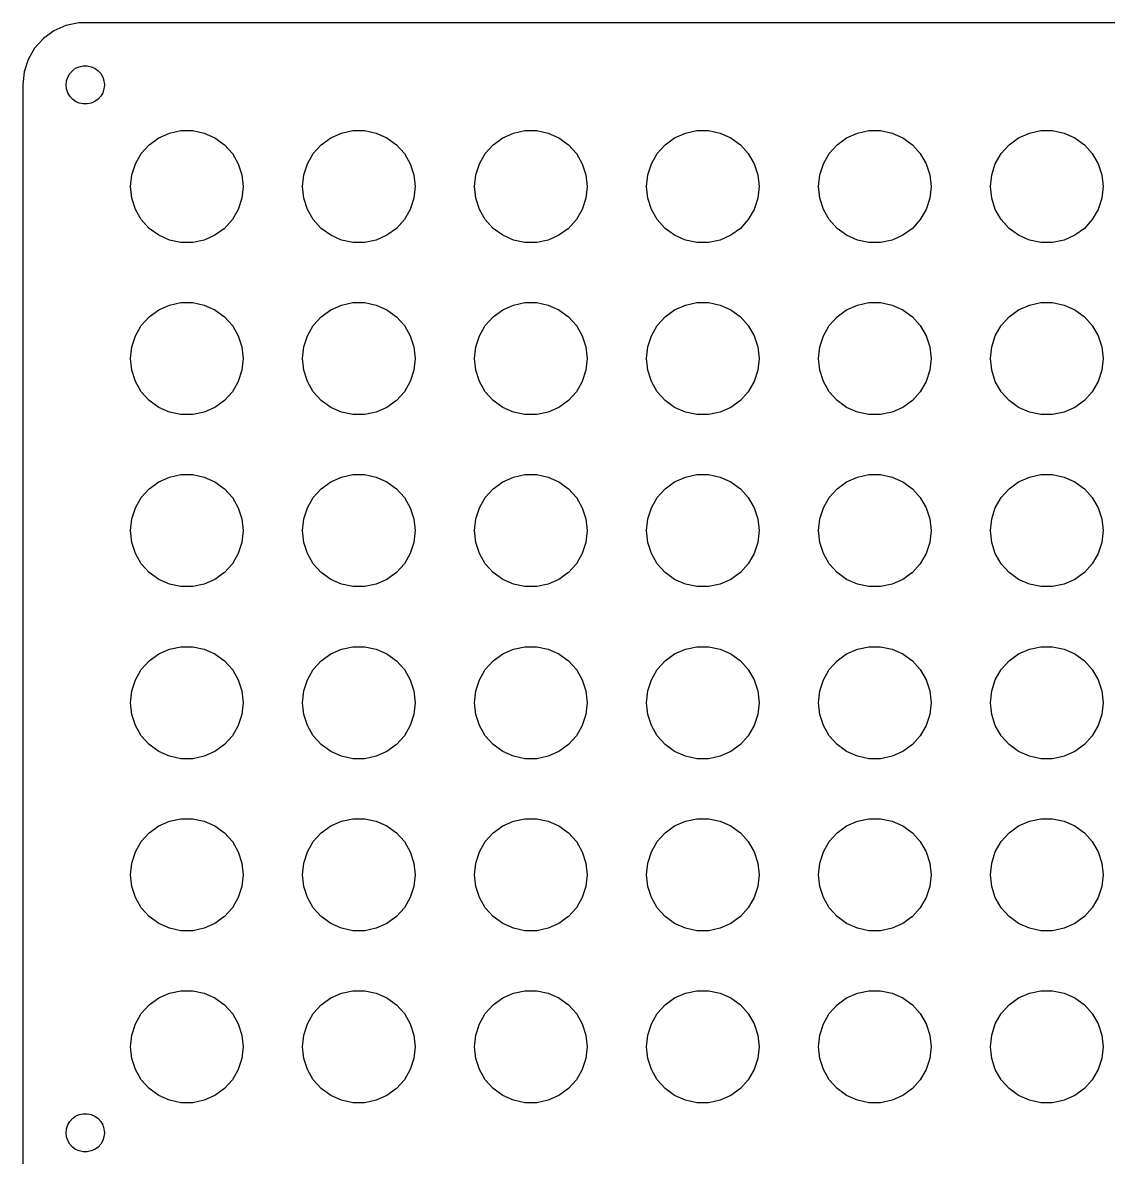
# Model space of a CAD drawing. Header units: metres. Extents: x -8 to 276, y -8 to 276.
# Drawn here: x -8 to 130.9, y 130.9 to 276 of the extents above; entities that cross this region are included whole.
import ezdxf

# ---------------------------------------------------------------- set-up
doc = ezdxf.new("R2010")
doc.units = ezdxf.units.M

msp = doc.modelspace()

# ---------------------------------------------------------------- linework, layer by layer
for p, q in [((-0.83623, 275.956), (-2.47212, 275.608)), ((268.836, 275.956), (-0.83623, 275.956)), ((-4, 274.928), (-5.35304, 273.945)), ((-2.47212, 275.608), (-4, 274.928)), ((-5.35304, 273.945), (-6.47212, 272.702)), ((-6.47212, 272.702), (-7.30835, 271.254)), ((-7.30835, 271.254), (-7.82518, 269.663)), ((-1.63936, 269.821), (-1.22499, 270.122)), ((-1.22499, 270.122), (-0.75708, 270.33)), ((-0.75708, 270.33), (-0.25609, 270.437)), ((-0.25609, 270.437), (0.25609, 270.437)), ((0.25609, 270.437), (0.75708, 270.33)), ((0.75708, 270.33), (1.22499, 270.122)), ((1.22499, 270.122), (1.63936, 269.821)), ((-7.82518, 269.663), (-8, 268)), ((-2.45, 268), (-2.39645, 268.509)), ((-2.39645, 268.509), (-2.23817, 268.996)), ((-2.23817, 268.996), (-1.98209, 269.44)), ((-1.98209, 269.44), (-1.63936, 269.821)), ((1.63936, 269.821), (1.98209, 269.44)), ((1.98209, 269.44), (2.23817, 268.996)), ((2.23817, 268.996), (2.39645, 268.509)), ((2.39645, 268.509), (2.45, 268)), ((-8, 268), (-8, 0)), ((-2.39645, 267.491), (-2.45, 268)), ((-2.23817, 267.003), (-2.39645, 267.491)), ((-1.98209, 266.56), (-2.23817, 267.003)), ((2.23817, 267.003), (1.98209, 266.56)), ((2.39645, 267.491), (2.23817, 267.003)), ((2.45, 268), (2.39645, 267.491)), ((-1.63936, 266.179), (-1.98209, 266.56)), ((-1.22499, 265.878), (-1.63936, 266.179)), ((-0.75708, 265.67), (-1.22499, 265.878)), ((-0.25609, 265.563), (-0.75708, 265.67)), ((0.25609, 265.563), (-0.25609, 265.563)), ((0.75708, 265.67), (0.25609, 265.563)), ((1.22499, 265.878), (0.75708, 265.67)), ((1.63936, 266.179), (1.22499, 265.878)), ((1.98209, 266.56), (1.63936, 266.179)), ((8.18225, 260.351), (9.39999, 261.235)), ((9.39999, 261.235), (10.7751, 261.848)), ((10.7751, 261.848), (12.2474, 262.161)), ((12.2474, 262.161), (13.7526, 262.161)), ((13.7526, 262.161), (15.2249, 261.848)), ((15.2249, 261.848), (16.6, 261.235)), ((16.6, 261.235), (17.8177, 260.351)), ((30.1823, 260.351), (31.4, 261.235)), ((31.4, 261.235), (32.7751, 261.848)), ((32.7751, 261.848), (34.2474, 262.161)), ((34.2474, 262.161), (35.7526, 262.161)), ((35.7526, 262.161), (37.2249, 261.848)), ((37.2249, 261.848), (38.6, 261.235)), ((38.6, 261.235), (39.8177, 260.351)), ((52.1823, 260.351), (53.4, 261.235)), ((53.4, 261.235), (54.7751, 261.848)), ((54.7751, 261.848), (56.2474, 262.161)), ((56.2474, 262.161), (57.7526, 262.161)), ((57.7526, 262.161), (59.2249, 261.848)), ((59.2249, 261.848), (60.6, 261.235)), ((60.6, 261.235), (61.8177, 260.351)), ((74.1823, 260.351), (75.4, 261.235)), ((75.4, 261.235), (76.7751, 261.848)), ((76.7751, 261.848), (78.2474, 262.161)), ((78.2474, 262.161), (79.7526, 262.161)), ((79.7526, 262.161), (81.2249, 261.848)), ((81.2249, 261.848), (82.6, 261.235)), ((82.6, 261.235), (83.8177, 260.351)), ((96.1823, 260.351), (97.4, 261.235)), ((97.4, 261.235), (98.7751, 261.848)), ((98.7751, 261.848), (100.247, 262.161)), ((100.247, 262.161), (101.753, 262.161)), ((101.753, 262.161), (103.225, 261.848)), ((103.225, 261.848), (104.6, 261.235)), ((104.6, 261.235), (105.818, 260.351)), ((118.182, 260.351), (119.4, 261.235)), ((119.4, 261.235), (120.775, 261.848)), ((120.775, 261.848), (122.247, 262.161)), ((122.247, 262.161), (123.753, 262.161)), ((123.753, 262.161), (125.225, 261.848)), ((125.225, 261.848), (126.6, 261.235)), ((126.6, 261.235), (127.818, 260.351)), ((7.17506, 259.232), (8.18225, 260.351)), ((17.8177, 260.351), (18.8249, 259.232)), ((29.1751, 259.232), (30.1823, 260.351)), ((39.8177, 260.351), (40.8249, 259.232)), ((51.1751, 259.232), (52.1823, 260.351)), ((61.8177, 260.351), (62.8249, 259.232)), ((73.1751, 259.232), (74.1823, 260.351)), ((83.8177, 260.351), (84.8249, 259.232)), ((95.1751, 259.232), (96.1823, 260.351)), ((105.818, 260.351), (106.825, 259.232)), ((117.175, 259.232), (118.182, 260.351)), ((127.818, 260.351), (128.825, 259.232)), ((6.42247, 257.928), (7.17506, 259.232)), ((18.8249, 259.232), (19.5775, 257.928)), ((28.4225, 257.928), (29.1751, 259.232)), ((40.8249, 259.232), (41.5775, 257.928)), ((50.4225, 257.928), (51.1751, 259.232)), ((62.8249, 259.232), (63.5775, 257.928)), ((72.4225, 257.928), (73.1751, 259.232)), ((84.8249, 259.232), (85.5775, 257.928)), ((94.4225, 257.928), (95.1751, 259.232)), ((106.825, 259.232), (107.578, 257.928)), ((116.422, 257.928), (117.175, 259.232)), ((128.825, 259.232), (129.578, 257.928)), ((5.95734, 256.497), (6.42247, 257.928)), ((19.5775, 257.928), (20.0426, 256.497)), ((27.9573, 256.497), (28.4225, 257.928)), ((41.5775, 257.928), (42.0426, 256.497)), ((49.9573, 256.497), (50.4225, 257.928)), ((63.5775, 257.928), (64.0426, 256.497)), ((71.9573, 256.497), (72.4225, 257.928)), ((85.5775, 257.928), (86.0426, 256.497)), ((93.9573, 256.497), (94.4225, 257.928)), ((107.578, 257.928), (108.043, 256.497)), ((115.957, 256.497), (116.422, 257.928)), ((129.578, 257.928), (130.043, 256.497)), ((5.79999, 255), (5.95734, 256.497)), ((20.0426, 256.497), (20.2, 255)), ((27.8, 255), (27.9573, 256.497)), ((42.0426, 256.497), (42.2, 255)), ((49.8, 255), (49.9573, 256.497)), ((64.0426, 256.497), (64.2, 255)), ((71.8, 255), (71.9573, 256.497)), ((86.0426, 256.497), (86.2, 255)), ((93.8, 255), (93.9573, 256.497)), ((108.043, 256.497), (108.2, 255)), ((115.8, 255), (115.957, 256.497)), ((130.043, 256.497), (130.2, 255)), ((5.95734, 253.503), (5.79999, 255)), ((20.2, 255), (20.0426, 253.503)), ((27.9573, 253.503), (27.8, 255)), ((42.2, 255), (42.0426, 253.503)), ((49.9573, 253.503), (49.8, 255)), ((64.2, 255), (64.0426, 253.503)), ((71.9573, 253.503), (71.8, 255)), ((86.2, 255), (86.0426, 253.503)), ((93.9573, 253.503), (93.8, 255)), ((108.2, 255), (108.043, 253.503)), ((115.957, 253.503), (115.8, 255)), ((130.2, 255), (130.043, 253.503)), ((6.42247, 252.071), (5.95734, 253.503)), ((20.0426, 253.503), (19.5775, 252.071)), ((28.4225, 252.071), (27.9573, 253.503)), ((42.0426, 253.503), (41.5775, 252.071)), ((50.4225, 252.071), (49.9573, 253.503)), ((64.0426, 253.503), (63.5775, 252.071)), ((72.4225, 252.071), (71.9573, 253.503)), ((86.0426, 253.503), (85.5775, 252.071)), ((94.4225, 252.071), (93.9573, 253.503)), ((108.043, 253.503), (107.578, 252.071)), ((116.422, 252.071), (115.957, 253.503)), ((130.043, 253.503), (129.578, 252.071)), ((7.17506, 250.768), (6.42247, 252.071)), ((19.5775, 252.071), (18.8249, 250.768)), ((29.1751, 250.768), (28.4225, 252.071)), ((41.5775, 252.071), (40.8249, 250.768)), ((51.1751, 250.768), (50.4225, 252.071)), ((63.5775, 252.071), (62.8249, 250.768)), ((73.1751, 250.768), (72.4225, 252.071)), ((85.5775, 252.071), (84.8249, 250.768)), ((95.1751, 250.768), (94.4225, 252.071)), ((107.578, 252.071), (106.825, 250.768)), ((117.175, 250.768), (116.422, 252.071)), ((129.578, 252.071), (128.825, 250.768)), ((8.18225, 249.649), (7.17506, 250.768)), ((9.39999, 248.765), (8.18225, 249.649)), ((17.8177, 249.649), (16.6, 248.765)), ((18.8249, 250.768), (17.8177, 249.649)), ((30.1823, 249.649), (29.1751, 250.768)), ((31.4, 248.765), (30.1823, 249.649)), ((39.8177, 249.649), (38.6, 248.765)), ((40.8249, 250.768), (39.8177, 249.649)), ((52.1823, 249.649), (51.1751, 250.768)), ((53.4, 248.765), (52.1823, 249.649)), ((61.8177, 249.649), (60.6, 248.765)), ((62.8249, 250.768), (61.8177, 249.649)), ((74.1823, 249.649), (73.1751, 250.768)), ((75.4, 248.765), (74.1823, 249.649)), ((83.8177, 249.649), (82.6, 248.765)), ((84.8249, 250.768), (83.8177, 249.649)), ((96.1823, 249.649), (95.1751, 250.768)), ((97.4, 248.765), (96.1823, 249.649)), ((105.818, 249.649), (104.6, 248.765)), ((106.825, 250.768), (105.818, 249.649)), ((118.182, 249.649), (117.175, 250.768)), ((119.4, 248.765), (118.182, 249.649)), ((127.818, 249.649), (126.6, 248.765)), ((128.825, 250.768), (127.818, 249.649)), ((10.7751, 248.152), (9.39999, 248.765)), ((12.2474, 247.839), (10.7751, 248.152)), ((15.2249, 248.152), (13.7526, 247.839)), ((16.6, 248.765), (15.2249, 248.152)), ((32.7751, 248.152), (31.4, 248.765)), ((34.2474, 247.839), (32.7751, 248.152)), ((37.2249, 248.152), (35.7526, 247.839)), ((38.6, 248.765), (37.2249, 248.152)), ((54.7751, 248.152), (53.4, 248.765)), ((56.2474, 247.839), (54.7751, 248.152)), ((59.2249, 248.152), (57.7526, 247.839)), ((60.6, 248.765), (59.2249, 248.152)), ((76.7751, 248.152), (75.4, 248.765)), ((78.2474, 247.839), (76.7751, 248.152)), ((81.2249, 248.152), (79.7526, 247.839)), ((82.6, 248.765), (81.2249, 248.152)), ((98.7751, 248.152), (97.4, 248.765)), ((100.247, 247.839), (98.7751, 248.152)), ((103.225, 248.152), (101.753, 247.839)), ((104.6, 248.765), (103.225, 248.152)), ((120.775, 248.152), (119.4, 248.765)), ((122.247, 247.839), (120.775, 248.152)), ((125.225, 248.152), (123.753, 247.839)), ((126.6, 248.765), (125.225, 248.152)), ((13.7526, 247.839), (12.2474, 247.839)), ((35.7526, 247.839), (34.2474, 247.839)), ((57.7526, 247.839), (56.2474, 247.839)), ((79.7526, 247.839), (78.2474, 247.839)), ((101.753, 247.839), (100.247, 247.839)), ((123.753, 247.839), (122.247, 247.839)), ((9.39999, 239.235), (10.7751, 239.848)), ((10.7751, 239.848), (12.2474, 240.161)), ((12.2474, 240.161), (13.7526, 240.161)), ((13.7526, 240.161), (15.2249, 239.848)), ((15.2249, 239.848), (16.6, 239.235)), ((31.4, 239.235), (32.7751, 239.848)), ((32.7751, 239.848), (34.2474, 240.161)), ((34.2474, 240.161), (35.7526, 240.161)), ((35.7526, 240.161), (37.2249, 239.848)), ((37.2249, 239.848), (38.6, 239.235)), ((53.4, 239.235), (54.7751, 239.848)), ((54.7751, 239.848), (56.2474, 240.161)), ((56.2474, 240.161), (57.7526, 240.161)), ((57.7526, 240.161), (59.2249, 239.848)), ((59.2249, 239.848), (60.6, 239.235)), ((75.4, 239.235), (76.7751, 239.848)), ((76.7751, 239.848), (78.2474, 240.161)), ((78.2474, 240.161), (79.7526, 240.161)), ((79.7526, 240.161), (81.2249, 239.848)), ((81.2249, 239.848), (82.6, 239.235)), ((97.4, 239.235), (98.7751, 239.848)), ((98.7751, 239.848), (100.247, 240.161)), ((100.247, 240.161), (101.753, 240.161)), ((101.753, 240.161), (103.225, 239.848)), ((103.225, 239.848), (104.6, 239.235)), ((119.4, 239.235), (120.775, 239.848)), ((120.775, 239.848), (122.247, 240.161)), ((122.247, 240.161), (123.753, 240.161)), ((123.753, 240.161), (125.225, 239.848)), ((125.225, 239.848), (126.6, 239.235)), ((7.17506, 237.232), (8.18225, 238.351)), ((8.18225, 238.351), (9.39999, 239.235)), ((16.6, 239.235), (17.8177, 238.351)), ((17.8177, 238.351), (18.8249, 237.232)), ((29.1751, 237.232), (30.1823, 238.351)), ((30.1823, 238.351), (31.4, 239.235)), ((38.6, 239.235), (39.8177, 238.351)), ((39.8177, 238.351), (40.8249, 237.232)), ((51.1751, 237.232), (52.1823, 238.351)), ((52.1823, 238.351), (53.4, 239.235)), ((60.6, 239.235), (61.8177, 238.351)), ((61.8177, 238.351), (62.8249, 237.232)), ((73.1751, 237.232), (74.1823, 238.351)), ((74.1823, 238.351), (75.4, 239.235)), ((82.6, 239.235), (83.8177, 238.351)), ((83.8177, 238.351), (84.8249, 237.232)), ((95.1751, 237.232), (96.1823, 238.351)), ((96.1823, 238.351), (97.4, 239.235)), ((104.6, 239.235), (105.818, 238.351)), ((105.818, 238.351), (106.825, 237.232)), ((117.175, 237.232), (118.182, 238.351)), ((118.182, 238.351), (119.4, 239.235)), ((126.6, 239.235), (127.818, 238.351)), ((127.818, 238.351), (128.825, 237.232)), ((6.42247, 235.928), (7.17506, 237.232)), ((18.8249, 237.232), (19.5775, 235.928)), ((28.4225, 235.928), (29.1751, 237.232)), ((40.8249, 237.232), (41.5775, 235.928)), ((50.4225, 235.928), (51.1751, 237.232)), ((62.8249, 237.232), (63.5775, 235.928)), ((72.4225, 235.928), (73.1751, 237.232)), ((84.8249, 237.232), (85.5775, 235.928)), ((94.4225, 235.928), (95.1751, 237.232)), ((106.825, 237.232), (107.578, 235.928)), ((116.422, 235.928), (117.175, 237.232)), ((128.825, 237.232), (129.578, 235.928)), ((5.95734, 234.497), (6.42247, 235.928)), ((19.5775, 235.928), (20.0426, 234.497)), ((27.9573, 234.497), (28.4225, 235.928)), ((41.5775, 235.928), (42.0426, 234.497)), ((49.9573, 234.497), (50.4225, 235.928)), ((63.5775, 235.928), (64.0426, 234.497)), ((71.9573, 234.497), (72.4225, 235.928)), ((85.5775, 235.928), (86.0426, 234.497)), ((93.9573, 234.497), (94.4225, 235.928)), ((107.578, 235.928), (108.043, 234.497)), ((115.957, 234.497), (116.422, 235.928)), ((129.578, 235.928), (130.043, 234.497)), ((5.79999, 233), (5.95734, 234.497)), ((20.0426, 234.497), (20.2, 233)), ((27.8, 233), (27.9573, 234.497)), ((42.0426, 234.497), (42.2, 233)), ((49.8, 233), (49.9573, 234.497)), ((64.0426, 234.497), (64.2, 233)), ((71.8, 233), (71.9573, 234.497)), ((86.0426, 234.497), (86.2, 233)), ((93.8, 233), (93.9573, 234.497)), ((108.043, 234.497), (108.2, 233)), ((115.8, 233), (115.957, 234.497)), ((130.043, 234.497), (130.2, 233)), ((5.95734, 231.503), (5.79999, 233)), ((20.2, 233), (20.0426, 231.503)), ((27.9573, 231.503), (27.8, 233)), ((42.2, 233), (42.0426, 231.503)), ((49.9573, 231.503), (49.8, 233)), ((64.2, 233), (64.0426, 231.503)), ((71.9573, 231.503), (71.8, 233)), ((86.2, 233), (86.0426, 231.503)), ((93.9573, 231.503), (93.8, 233)), ((108.2, 233), (108.043, 231.503)), ((115.957, 231.503), (115.8, 233)), ((130.2, 233), (130.043, 231.503)), ((6.42247, 230.071), (5.95734, 231.503)), ((20.0426, 231.503), (19.5775, 230.071)), ((28.4225, 230.071), (27.9573, 231.503)), ((42.0426, 231.503), (41.5775, 230.071)), ((50.4225, 230.071), (49.9573, 231.503)), ((64.0426, 231.503), (63.5775, 230.071)), ((72.4225, 230.071), (71.9573, 231.503)), ((86.0426, 231.503), (85.5775, 230.071)), ((94.4225, 230.071), (93.9573, 231.503)), ((108.043, 231.503), (107.578, 230.071)), ((116.422, 230.071), (115.957, 231.503)), ((130.043, 231.503), (129.578, 230.071)), ((7.17506, 228.768), (6.42247, 230.071)), ((19.5775, 230.071), (18.8249, 228.768)), ((29.1751, 228.768), (28.4225, 230.071)), ((41.5775, 230.071), (40.8249, 228.768)), ((51.1751, 228.768), (50.4225, 230.071)), ((63.5775, 230.071), (62.8249, 228.768)), ((73.1751, 228.768), (72.4225, 230.071)), ((85.5775, 230.071), (84.8249, 228.768)), ((95.1751, 228.768), (94.4225, 230.071)), ((107.578, 230.071), (106.825, 228.768)), ((117.175, 228.768), (116.422, 230.071)), ((129.578, 230.071), (128.825, 228.768)), ((8.18225, 227.649), (7.17506, 228.768)), ((18.8249, 228.768), (17.8177, 227.649)), ((30.1823, 227.649), (29.1751, 228.768)), ((40.8249, 228.768), (39.8177, 227.649)), ((52.1823, 227.649), (51.1751, 228.768)), ((62.8249, 228.768), (61.8177, 227.649)), ((74.1823, 227.649), (73.1751, 228.768)), ((84.8249, 228.768), (83.8177, 227.649)), ((96.1823, 227.649), (95.1751, 228.768)), ((106.825, 228.768), (105.818, 227.649)), ((118.182, 227.649), (117.175, 228.768)), ((128.825, 228.768), (127.818, 227.649)), ((9.39999, 226.765), (8.18225, 227.649)), ((10.7751, 226.152), (9.39999, 226.765)), ((16.6, 226.765), (15.2249, 226.152)), ((17.8177, 227.649), (16.6, 226.765)), ((31.4, 226.765), (30.1823, 227.649)), ((32.7751, 226.152), (31.4, 226.765)), ((38.6, 226.765), (37.2249, 226.152)), ((39.8177, 227.649), (38.6, 226.765)), ((53.4, 226.765), (52.1823, 227.649)), ((54.7751, 226.152), (53.4, 226.765)), ((60.6, 226.765), (59.2249, 226.152)), ((61.8177, 227.649), (60.6, 226.765)), ((75.4, 226.765), (74.1823, 227.649)), ((76.7751, 226.152), (75.4, 226.765)), ((82.6, 226.765), (81.2249, 226.152)), ((83.8177, 227.649), (82.6, 226.765)), ((97.4, 226.765), (96.1823, 227.649)), ((98.7751, 226.152), (97.4, 226.765)), ((104.6, 226.765), (103.225, 226.152)), ((105.818, 227.649), (104.6, 226.765)), ((119.4, 226.765), (118.182, 227.649)), ((120.775, 226.152), (119.4, 226.765)), ((126.6, 226.765), (125.225, 226.152)), ((127.818, 227.649), (126.6, 226.765)), ((12.2474, 225.839), (10.7751, 226.152)), ((13.7526, 225.839), (12.2474, 225.839)), ((15.2249, 226.152), (13.7526, 225.839)), ((34.2474, 225.839), (32.7751, 226.152)), ((35.7526, 225.839), (34.2474, 225.839)), ((37.2249, 226.152), (35.7526, 225.839)), ((56.2474, 225.839), (54.7751, 226.152)), ((57.7526, 225.839), (56.2474, 225.839)), ((59.2249, 226.152), (57.7526, 225.839)), ((78.2474, 225.839), (76.7751, 226.152)), ((79.7526, 225.839), (78.2474, 225.839)), ((81.2249, 226.152), (79.7526, 225.839)), ((100.247, 225.839), (98.7751, 226.152)), ((101.753, 225.839), (100.247, 225.839)), ((103.225, 226.152), (101.753, 225.839)), ((122.247, 225.839), (120.775, 226.152)), ((123.753, 225.839), (122.247, 225.839)), ((125.225, 226.152), (123.753, 225.839)), ((9.39999, 217.235), (10.7751, 217.848)), ((10.7751, 217.848), (12.2474, 218.161)), ((12.2474, 218.161), (13.7526, 218.161)), ((13.7526, 218.161), (15.2249, 217.848)), ((15.2249, 217.848), (16.6, 217.235)), ((31.4, 217.235), (32.7751, 217.848)), ((32.7751, 217.848), (34.2474, 218.161)), ((34.2474, 218.161), (35.7526, 218.161)), ((35.7526, 218.161), (37.2249, 217.848)), ((37.2249, 217.848), (38.6, 217.235)), ((53.4, 217.235), (54.7751, 217.848)), ((54.7751, 217.848), (56.2474, 218.161)), ((56.2474, 218.161), (57.7526, 218.161)), ((57.7526, 218.161), (59.2249, 217.848)), ((59.2249, 217.848), (60.6, 217.235)), ((75.4, 217.235), (76.7751, 217.848)), ((76.7751, 217.848), (78.2474, 218.161)), ((78.2474, 218.161), (79.7526, 218.161)), ((79.7526, 218.161), (81.2249, 217.848)), ((81.2249, 217.848), (82.6, 217.235)), ((97.4, 217.235), (98.7751, 217.848)), ((98.7751, 217.848), (100.247, 218.161)), ((100.247, 218.161), (101.753, 218.161)), ((101.753, 218.161), (103.225, 217.848)), ((103.225, 217.848), (104.6, 217.235)), ((119.4, 217.235), (120.775, 217.848)), ((120.775, 217.848), (122.247, 218.161)), ((122.247, 218.161), (123.753, 218.161)), ((123.753, 218.161), (125.225, 217.848)), ((125.225, 217.848), (126.6, 217.235)), ((7.17506, 215.232), (8.18225, 216.351)), ((8.18225, 216.351), (9.39999, 217.235)), ((16.6, 217.235), (17.8177, 216.351)), ((17.8177, 216.351), (18.8249, 215.232)), ((29.1751, 215.232), (30.1823, 216.351)), ((30.1823, 216.351), (31.4, 217.235)), ((38.6, 217.235), (39.8177, 216.351)), ((39.8177, 216.351), (40.8249, 215.232)), ((51.1751, 215.232), (52.1823, 216.351)), ((52.1823, 216.351), (53.4, 217.235)), ((60.6, 217.235), (61.8177, 216.351)), ((61.8177, 216.351), (62.8249, 215.232)), ((73.1751, 215.232), (74.1823, 216.351)), ((74.1823, 216.351), (75.4, 217.235)), ((82.6, 217.235), (83.8177, 216.351)), ((83.8177, 216.351), (84.8249, 215.232)), ((95.1751, 215.232), (96.1823, 216.351)), ((96.1823, 216.351), (97.4, 217.235)), ((104.6, 217.235), (105.818, 216.351)), ((105.818, 216.351), (106.825, 215.232)), ((117.175, 215.232), (118.182, 216.351)), ((118.182, 216.351), (119.4, 217.235)), ((126.6, 217.235), (127.818, 216.351)), ((127.818, 216.351), (128.825, 215.232)), ((6.42247, 213.928), (7.17506, 215.232)), ((18.8249, 215.232), (19.5775, 213.928)), ((28.4225, 213.928), (29.1751, 215.232)), ((40.8249, 215.232), (41.5775, 213.928)), ((50.4225, 213.928), (51.1751, 215.232)), ((62.8249, 215.232), (63.5775, 213.928)), ((72.4225, 213.928), (73.1751, 215.232)), ((84.8249, 215.232), (85.5775, 213.928)), ((94.4225, 213.928), (95.1751, 215.232)), ((106.825, 215.232), (107.578, 213.928)), ((116.422, 213.928), (117.175, 215.232)), ((128.825, 215.232), (129.578, 213.928)), ((5.95734, 212.497), (6.42247, 213.928)), ((19.5775, 213.928), (20.0426, 212.497)), ((27.9573, 212.497), (28.4225, 213.928)), ((41.5775, 213.928), (42.0426, 212.497)), ((49.9573, 212.497), (50.4225, 213.928)), ((63.5775, 213.928), (64.0426, 212.497)), ((71.9573, 212.497), (72.4225, 213.928)), ((85.5775, 213.928), (86.0426, 212.497)), ((93.9573, 212.497), (94.4225, 213.928)), ((107.578, 213.928), (108.043, 212.497)), ((115.957, 212.497), (116.422, 213.928)), ((129.578, 213.928), (130.043, 212.497)), ((5.79999, 211), (5.95734, 212.497)), ((20.0426, 212.497), (20.2, 211)), ((27.8, 211), (27.9573, 212.497)), ((42.0426, 212.497), (42.2, 211)), ((49.8, 211), (49.9573, 212.497)), ((64.0426, 212.497), (64.2, 211)), ((71.8, 211), (71.9573, 212.497)), ((86.0426, 212.497), (86.2, 211)), ((93.8, 211), (93.9573, 212.497)), ((108.043, 212.497), (108.2, 211)), ((115.8, 211), (115.957, 212.497)), ((130.043, 212.497), (130.2, 211)), ((5.95734, 209.503), (5.79999, 211)), ((20.2, 211), (20.0426, 209.503)), ((27.9573, 209.503), (27.8, 211)), ((42.2, 211), (42.0426, 209.503)), ((49.9573, 209.503), (49.8, 211)), ((64.2, 211), (64.0426, 209.503)), ((71.9573, 209.503), (71.8, 211)), ((86.2, 211), (86.0426, 209.503)), ((93.9573, 209.503), (93.8, 211)), ((108.2, 211), (108.043, 209.503)), ((115.957, 209.503), (115.8, 211)), ((130.2, 211), (130.043, 209.503)), ((6.42247, 208.071), (5.95734, 209.503)), ((20.0426, 209.503), (19.5775, 208.071)), ((28.4225, 208.071), (27.9573, 209.503)), ((42.0426, 209.503), (41.5775, 208.071)), ((50.4225, 208.071), (49.9573, 209.503)), ((64.0426, 209.503), (63.5775, 208.071)), ((72.4225, 208.071), (71.9573, 209.503)), ((86.0426, 209.503), (85.5775, 208.071)), ((94.4225, 208.071), (93.9573, 209.503)), ((108.043, 209.503), (107.578, 208.071)), ((116.422, 208.071), (115.957, 209.503)), ((130.043, 209.503), (129.578, 208.071)), ((7.17506, 206.768), (6.42247, 208.071)), ((19.5775, 208.071), (18.8249, 206.768)), ((29.1751, 206.768), (28.4225, 208.071)), ((41.5775, 208.071), (40.8249, 206.768)), ((51.1751, 206.768), (50.4225, 208.071)), ((63.5775, 208.071), (62.8249, 206.768)), ((73.1751, 206.768), (72.4225, 208.071)), ((85.5775, 208.071), (84.8249, 206.768)), ((95.1751, 206.768), (94.4225, 208.071)), ((107.578, 208.071), (106.825, 206.768)), ((117.175, 206.768), (116.422, 208.071)), ((129.578, 208.071), (128.825, 206.768)), ((8.18225, 205.649), (7.17506, 206.768)), ((18.8249, 206.768), (17.8177, 205.649)), ((30.1823, 205.649), (29.1751, 206.768)), ((40.8249, 206.768), (39.8177, 205.649)), ((52.1823, 205.649), (51.1751, 206.768)), ((62.8249, 206.768), (61.8177, 205.649)), ((74.1823, 205.649), (73.1751, 206.768)), ((84.8249, 206.768), (83.8177, 205.649)), ((96.1823, 205.649), (95.1751, 206.768)), ((106.825, 206.768), (105.818, 205.649)), ((118.182, 205.649), (117.175, 206.768)), ((128.825, 206.768), (127.818, 205.649)), ((9.39999, 204.765), (8.18225, 205.649)), ((10.7751, 204.152), (9.39999, 204.765)), ((16.6, 204.765), (15.2249, 204.152)), ((17.8177, 205.649), (16.6, 204.765)), ((31.4, 204.765), (30.1823, 205.649)), ((32.7751, 204.152), (31.4, 204.765)), ((38.6, 204.765), (37.2249, 204.152)), ((39.8177, 205.649), (38.6, 204.765)), ((53.4, 204.765), (52.1823, 205.649)), ((54.7751, 204.152), (53.4, 204.765)), ((60.6, 204.765), (59.2249, 204.152)), ((61.8177, 205.649), (60.6, 204.765)), ((75.4, 204.765), (74.1823, 205.649)), ((76.7751, 204.152), (75.4, 204.765)), ((82.6, 204.765), (81.2249, 204.152)), ((83.8177, 205.649), (82.6, 204.765)), ((97.4, 204.765), (96.1823, 205.649)), ((98.7751, 204.152), (97.4, 204.765)), ((104.6, 204.765), (103.225, 204.152)), ((105.818, 205.649), (104.6, 204.765)), ((119.4, 204.765), (118.182, 205.649)), ((120.775, 204.152), (119.4, 204.765)), ((126.6, 204.765), (125.225, 204.152)), ((127.818, 205.649), (126.6, 204.765)), ((12.2474, 203.839), (10.7751, 204.152)), ((13.7526, 203.839), (12.2474, 203.839)), ((15.2249, 204.152), (13.7526, 203.839)), ((34.2474, 203.839), (32.7751, 204.152)), ((35.7526, 203.839), (34.2474, 203.839)), ((37.2249, 204.152), (35.7526, 203.839)), ((56.2474, 203.839), (54.7751, 204.152)), ((57.7526, 203.839), (56.2474, 203.839)), ((59.2249, 204.152), (57.7526, 203.839)), ((78.2474, 203.839), (76.7751, 204.152)), ((79.7526, 203.839), (78.2474, 203.839)), ((81.2249, 204.152), (79.7526, 203.839)), ((100.247, 203.839), (98.7751, 204.152)), ((101.753, 203.839), (100.247, 203.839)), ((103.225, 204.152), (101.753, 203.839)), ((122.247, 203.839), (120.775, 204.152)), ((123.753, 203.839), (122.247, 203.839)), ((125.225, 204.152), (123.753, 203.839)), ((10.7751, 195.848), (12.2474, 196.161)), ((12.2474, 196.161), (13.7526, 196.161)), ((13.7526, 196.161), (15.2249, 195.848)), ((32.7751, 195.848), (34.2474, 196.161)), ((34.2474, 196.161), (35.7526, 196.161)), ((35.7526, 196.161), (37.2249, 195.848)), ((54.7751, 195.848), (56.2474, 196.161)), ((56.2474, 196.161), (57.7526, 196.161)), ((57.7526, 196.161), (59.2249, 195.848)), ((76.7751, 195.848), (78.2474, 196.161)), ((78.2474, 196.161), (79.7526, 196.161)), ((79.7526, 196.161), (81.2249, 195.848)), ((98.7751, 195.848), (100.247, 196.161)), ((100.247, 196.161), (101.753, 196.161)), ((101.753, 196.161), (103.225, 195.848)), ((120.775, 195.848), (122.247, 196.161)), ((122.247, 196.161), (123.753, 196.161)), ((123.753, 196.161), (125.225, 195.848)), ((8.18225, 194.351), (9.39999, 195.235)), ((9.39999, 195.235), (10.7751, 195.848)), ((15.2249, 195.848), (16.6, 195.235)), ((16.6, 195.235), (17.8177, 194.351)), ((30.1823, 194.351), (31.4, 195.235)), ((31.4, 195.235), (32.7751, 195.848)), ((37.2249, 195.848), (38.6, 195.235)), ((38.6, 195.235), (39.8177, 194.351)), ((52.1823, 194.351), (53.4, 195.235)), ((53.4, 195.235), (54.7751, 195.848)), ((59.2249, 195.848), (60.6, 195.235)), ((60.6, 195.235), (61.8177, 194.351)), ((74.1823, 194.351), (75.4, 195.235)), ((75.4, 195.235), (76.7751, 195.848)), ((81.2249, 195.848), (82.6, 195.235)), ((82.6, 195.235), (83.8177, 194.351)), ((96.1823, 194.351), (97.4, 195.235)), ((97.4, 195.235), (98.7751, 195.848)), ((103.225, 195.848), (104.6, 195.235)), ((104.6, 195.235), (105.818, 194.351)), ((118.182, 194.351), (119.4, 195.235)), ((119.4, 195.235), (120.775, 195.848)), ((125.225, 195.848), (126.6, 195.235)), ((126.6, 195.235), (127.818, 194.351)), ((6.42247, 191.928), (7.17506, 193.232)), ((7.17506, 193.232), (8.18225, 194.351)), ((17.8177, 194.351), (18.8249, 193.232)), ((18.8249, 193.232), (19.5775, 191.928)), ((28.4225, 191.928), (29.1751, 193.232)), ((29.1751, 193.232), (30.1823, 194.351)), ((39.8177, 194.351), (40.8249, 193.232)), ((40.8249, 193.232), (41.5775, 191.928)), ((50.4225, 191.928), (51.1751, 193.232)), ((51.1751, 193.232), (52.1823, 194.351)), ((61.8177, 194.351), (62.8249, 193.232)), ((62.8249, 193.232), (63.5775, 191.928)), ((72.4225, 191.928), (73.1751, 193.232)), ((73.1751, 193.232), (74.1823, 194.351)), ((83.8177, 194.351), (84.8249, 193.232)), ((84.8249, 193.232), (85.5775, 191.928)), ((94.4225, 191.928), (95.1751, 193.232)), ((95.1751, 193.232), (96.1823, 194.351)), ((105.818, 194.351), (106.825, 193.232)), ((106.825, 193.232), (107.578, 191.928)), ((116.422, 191.928), (117.175, 193.232)), ((117.175, 193.232), (118.182, 194.351)), ((127.818, 194.351), (128.825, 193.232)), ((128.825, 193.232), (129.578, 191.928)), ((5.95734, 190.497), (6.42247, 191.928)), ((19.5775, 191.928), (20.0426, 190.497)), ((27.9573, 190.497), (28.4225, 191.928)), ((41.5775, 191.928), (42.0426, 190.497)), ((49.9573, 190.497), (50.4225, 191.928)), ((63.5775, 191.928), (64.0426, 190.497)), ((71.9573, 190.497), (72.4225, 191.928)), ((85.5775, 191.928), (86.0426, 190.497)), ((93.9573, 190.497), (94.4225, 191.928)), ((107.578, 191.928), (108.043, 190.497)), ((115.957, 190.497), (116.422, 191.928)), ((129.578, 191.928), (130.043, 190.497)), ((5.79999, 189), (5.95734, 190.497)), ((20.0426, 190.497), (20.2, 189)), ((27.8, 189), (27.9573, 190.497)), ((42.0426, 190.497), (42.2, 189)), ((49.8, 189), (49.9573, 190.497)), ((64.0426, 190.497), (64.2, 189)), ((71.8, 189), (71.9573, 190.497)), ((86.0426, 190.497), (86.2, 189)), ((93.8, 189), (93.9573, 190.497)), ((108.043, 190.497), (108.2, 189)), ((115.8, 189), (115.957, 190.497)), ((130.043, 190.497), (130.2, 189)), ((5.95734, 187.503), (5.79999, 189)), ((20.2, 189), (20.0426, 187.503)), ((27.9573, 187.503), (27.8, 189)), ((42.2, 189), (42.0426, 187.503)), ((49.9573, 187.503), (49.8, 189)), ((64.2, 189), (64.0426, 187.503)), ((71.9573, 187.503), (71.8, 189)), ((86.2, 189), (86.0426, 187.503)), ((93.9573, 187.503), (93.8, 189)), ((108.2, 189), (108.043, 187.503)), ((115.957, 187.503), (115.8, 189)), ((130.2, 189), (130.043, 187.503)), ((6.42247, 186.071), (5.95734, 187.503)), ((20.0426, 187.503), (19.5775, 186.071)), ((28.4225, 186.071), (27.9573, 187.503)), ((42.0426, 187.503), (41.5775, 186.071)), ((50.4225, 186.071), (49.9573, 187.503)), ((64.0426, 187.503), (63.5775, 186.071)), ((72.4225, 186.071), (71.9573, 187.503)), ((86.0426, 187.503), (85.5775, 186.071)), ((94.4225, 186.071), (93.9573, 187.503)), ((108.043, 187.503), (107.578, 186.071)), ((116.422, 186.071), (115.957, 187.503)), ((130.043, 187.503), (129.578, 186.071)), ((7.17506, 184.768), (6.42247, 186.071)), ((19.5775, 186.071), (18.8249, 184.768)), ((29.1751, 184.768), (28.4225, 186.071)), ((41.5775, 186.071), (40.8249, 184.768)), ((51.1751, 184.768), (50.4225, 186.071)), ((63.5775, 186.071), (62.8249, 184.768)), ((73.1751, 184.768), (72.4225, 186.071)), ((85.5775, 186.071), (84.8249, 184.768)), ((95.1751, 184.768), (94.4225, 186.071)), ((107.578, 186.071), (106.825, 184.768)), ((117.175, 184.768), (116.422, 186.071)), ((129.578, 186.071), (128.825, 184.768)), ((8.18225, 183.649), (7.17506, 184.768)), ((18.8249, 184.768), (17.8177, 183.649)), ((30.1823, 183.649), (29.1751, 184.768)), ((40.8249, 184.768), (39.8177, 183.649)), ((52.1823, 183.649), (51.1751, 184.768)), ((62.8249, 184.768), (61.8177, 183.649)), ((74.1823, 183.649), (73.1751, 184.768)), ((84.8249, 184.768), (83.8177, 183.649)), ((96.1823, 183.649), (95.1751, 184.768)), ((106.825, 184.768), (105.818, 183.649)), ((118.182, 183.649), (117.175, 184.768)), ((128.825, 184.768), (127.818, 183.649)), ((9.39999, 182.765), (8.18225, 183.649)), ((17.8177, 183.649), (16.6, 182.765)), ((31.4, 182.765), (30.1823, 183.649)), ((39.8177, 183.649), (38.6, 182.765)), ((53.4, 182.765), (52.1823, 183.649)), ((61.8177, 183.649), (60.6, 182.765)), ((75.4, 182.765), (74.1823, 183.649)), ((83.8177, 183.649), (82.6, 182.765)), ((97.4, 182.765), (96.1823, 183.649)), ((105.818, 183.649), (104.6, 182.765)), ((119.4, 182.765), (118.182, 183.649)), ((127.818, 183.649), (126.6, 182.765)), ((10.7751, 182.152), (9.39999, 182.765)), ((12.2474, 181.839), (10.7751, 182.152)), ((13.7526, 181.839), (12.2474, 181.839)), ((15.2249, 182.152), (13.7526, 181.839)), ((16.6, 182.765), (15.2249, 182.152)), ((32.7751, 182.152), (31.4, 182.765)), ((34.2474, 181.839), (32.7751, 182.152)), ((35.7526, 181.839), (34.2474, 181.839)), ((37.2249, 182.152), (35.7526, 181.839)), ((38.6, 182.765), (37.2249, 182.152)), ((54.7751, 182.152), (53.4, 182.765)), ((56.2474, 181.839), (54.7751, 182.152)), ((57.7526, 181.839), (56.2474, 181.839)), ((59.2249, 182.152), (57.7526, 181.839)), ((60.6, 182.765), (59.2249, 182.152)), ((76.7751, 182.152), (75.4, 182.765)), ((78.2474, 181.839), (76.7751, 182.152)), ((79.7526, 181.839), (78.2474, 181.839)), ((81.2249, 182.152), (79.7526, 181.839)), ((82.6, 182.765), (81.2249, 182.152)), ((98.7751, 182.152), (97.4, 182.765)), ((100.247, 181.839), (98.7751, 182.152)), ((101.753, 181.839), (100.247, 181.839)), ((103.225, 182.152), (101.753, 181.839)), ((104.6, 182.765), (103.225, 182.152)), ((120.775, 182.152), (119.4, 182.765)), ((122.247, 181.839), (120.775, 182.152)), ((123.753, 181.839), (122.247, 181.839)), ((125.225, 182.152), (123.753, 181.839)), ((126.6, 182.765), (125.225, 182.152)), ((10.7751, 173.848), (12.2474, 174.161)), ((12.2474, 174.161), (13.7526, 174.161)), ((13.7526, 174.161), (15.2249, 173.848)), ((32.7751, 173.848), (34.2474, 174.161)), ((34.2474, 174.161), (35.7526, 174.161)), ((35.7526, 174.161), (37.2249, 173.848)), ((54.7751, 173.848), (56.2474, 174.161)), ((56.2474, 174.161), (57.7526, 174.161)), ((57.7526, 174.161), (59.2249, 173.848)), ((76.7751, 173.848), (78.2474, 174.161)), ((78.2474, 174.161), (79.7526, 174.161)), ((79.7526, 174.161), (81.2249, 173.848)), ((98.7751, 173.848), (100.247, 174.161)), ((100.247, 174.161), (101.753, 174.161)), ((101.753, 174.161), (103.225, 173.848)), ((120.775, 173.848), (122.247, 174.161)), ((122.247, 174.161), (123.753, 174.161)), ((123.753, 174.161), (125.225, 173.848)), ((8.18225, 172.351), (9.39999, 173.235)), ((9.39999, 173.235), (10.7751, 173.848)), ((15.2249, 173.848), (16.6, 173.235)), ((16.6, 173.235), (17.8177, 172.351)), ((30.1823, 172.351), (31.4, 173.235)), ((31.4, 173.235), (32.7751, 173.848)), ((37.2249, 173.848), (38.6, 173.235)), ((38.6, 173.235), (39.8177, 172.351)), ((52.1823, 172.351), (53.4, 173.235)), ((53.4, 173.235), (54.7751, 173.848)), ((59.2249, 173.848), (60.6, 173.235)), ((60.6, 173.235), (61.8177, 172.351)), ((74.1823, 172.351), (75.4, 173.235)), ((75.4, 173.235), (76.7751, 173.848)), ((81.2249, 173.848), (82.6, 173.235)), ((82.6, 173.235), (83.8177, 172.351)), ((96.1823, 172.351), (97.4, 173.235)), ((97.4, 173.235), (98.7751, 173.848)), ((103.225, 173.848), (104.6, 173.235)), ((104.6, 173.235), (105.818, 172.351)), ((118.182, 172.351), (119.4, 173.235)), ((119.4, 173.235), (120.775, 173.848)), ((125.225, 173.848), (126.6, 173.235)), ((126.6, 173.235), (127.818, 172.351)), ((6.42247, 169.928), (7.17506, 171.232)), ((7.17506, 171.232), (8.18225, 172.351)), ((17.8177, 172.351), (18.8249, 171.232)), ((18.8249, 171.232), (19.5775, 169.928)), ((28.4225, 169.928), (29.1751, 171.232)), ((29.1751, 171.232), (30.1823, 172.351)), ((39.8177, 172.351), (40.8249, 171.232)), ((40.8249, 171.232), (41.5775, 169.928)), ((50.4225, 169.928), (51.1751, 171.232)), ((51.1751, 171.232), (52.1823, 172.351)), ((61.8177, 172.351), (62.8249, 171.232)), ((62.8249, 171.232), (63.5775, 169.928)), ((72.4225, 169.928), (73.1751, 171.232)), ((73.1751, 171.232), (74.1823, 172.351)), ((83.8177, 172.351), (84.8249, 171.232)), ((84.8249, 171.232), (85.5775, 169.928)), ((94.4225, 169.928), (95.1751, 171.232)), ((95.1751, 171.232), (96.1823, 172.351)), ((105.818, 172.351), (106.825, 171.232)), ((106.825, 171.232), (107.578, 169.928)), ((116.422, 169.928), (117.175, 171.232)), ((117.175, 171.232), (118.182, 172.351)), ((127.818, 172.351), (128.825, 171.232)), ((128.825, 171.232), (129.578, 169.928)), ((5.95734, 168.497), (6.42247, 169.928)), ((19.5775, 169.928), (20.0426, 168.497)), ((27.9573, 168.497), (28.4225, 169.928)), ((41.5775, 169.928), (42.0426, 168.497)), ((49.9573, 168.497), (50.4225, 169.928)), ((63.5775, 169.928), (64.0426, 168.497)), ((71.9573, 168.497), (72.4225, 169.928)), ((85.5775, 169.928), (86.0426, 168.497)), ((93.9573, 168.497), (94.4225, 169.928)), ((107.578, 169.928), (108.043, 168.497)), ((115.957, 168.497), (116.422, 169.928)), ((129.578, 169.928), (130.043, 168.497)), ((5.79999, 167), (5.95734, 168.497)), ((20.0426, 168.497), (20.2, 167)), ((27.8, 167), (27.9573, 168.497)), ((42.0426, 168.497), (42.2, 167)), ((49.8, 167), (49.9573, 168.497)), ((64.0426, 168.497), (64.2, 167)), ((71.8, 167), (71.9573, 168.497)), ((86.0426, 168.497), (86.2, 167)), ((93.8, 167), (93.9573, 168.497)), ((108.043, 168.497), (108.2, 167)), ((115.8, 167), (115.957, 168.497)), ((130.043, 168.497), (130.2, 167)), ((5.95734, 165.503), (5.79999, 167)), ((20.2, 167), (20.0426, 165.503)), ((27.9573, 165.503), (27.8, 167)), ((42.2, 167), (42.0426, 165.503)), ((49.9573, 165.503), (49.8, 167)), ((64.2, 167), (64.0426, 165.503)), ((71.9573, 165.503), (71.8, 167)), ((86.2, 167), (86.0426, 165.503)), ((93.9573, 165.503), (93.8, 167)), ((108.2, 167), (108.043, 165.503)), ((115.957, 165.503), (115.8, 167)), ((130.2, 167), (130.043, 165.503)), ((6.42247, 164.071), (5.95734, 165.503)), ((20.0426, 165.503), (19.5775, 164.071)), ((28.4225, 164.071), (27.9573, 165.503)), ((42.0426, 165.503), (41.5775, 164.071)), ((50.4225, 164.071), (49.9573, 165.503)), ((64.0426, 165.503), (63.5775, 164.071)), ((72.4225, 164.071), (71.9573, 165.503)), ((86.0426, 165.503), (85.5775, 164.071)), ((94.4225, 164.071), (93.9573, 165.503)), ((108.043, 165.503), (107.578, 164.071)), ((116.422, 164.071), (115.957, 165.503)), ((130.043, 165.503), (129.578, 164.071)), ((7.17506, 162.768), (6.42247, 164.071)), ((19.5775, 164.071), (18.8249, 162.768)), ((29.1751, 162.768), (28.4225, 164.071)), ((41.5775, 164.071), (40.8249, 162.768)), ((51.1751, 162.768), (50.4225, 164.071)), ((63.5775, 164.071), (62.8249, 162.768)), ((73.1751, 162.768), (72.4225, 164.071)), ((85.5775, 164.071), (84.8249, 162.768)), ((95.1751, 162.768), (94.4225, 164.071)), ((107.578, 164.071), (106.825, 162.768)), ((117.175, 162.768), (116.422, 164.071)), ((129.578, 164.071), (128.825, 162.768)), ((8.18225, 161.649), (7.17506, 162.768)), ((18.8249, 162.768), (17.8177, 161.649)), ((30.1823, 161.649), (29.1751, 162.768)), ((40.8249, 162.768), (39.8177, 161.649)), ((52.1823, 161.649), (51.1751, 162.768)), ((62.8249, 162.768), (61.8177, 161.649)), ((74.1823, 161.649), (73.1751, 162.768)), ((84.8249, 162.768), (83.8177, 161.649)), ((96.1823, 161.649), (95.1751, 162.768)), ((106.825, 162.768), (105.818, 161.649)), ((118.182, 161.649), (117.175, 162.768)), ((128.825, 162.768), (127.818, 161.649)), ((9.39999, 160.765), (8.18225, 161.649)), ((17.8177, 161.649), (16.6, 160.765)), ((31.4, 160.765), (30.1823, 161.649)), ((39.8177, 161.649), (38.6, 160.765)), ((53.4, 160.765), (52.1823, 161.649)), ((61.8177, 161.649), (60.6, 160.765)), ((75.4, 160.765), (74.1823, 161.649)), ((83.8177, 161.649), (82.6, 160.765)), ((97.4, 160.765), (96.1823, 161.649)), ((105.818, 161.649), (104.6, 160.765)), ((119.4, 160.765), (118.182, 161.649)), ((127.818, 161.649), (126.6, 160.765)), ((10.7751, 160.152), (9.39999, 160.765)), ((12.2474, 159.839), (10.7751, 160.152)), ((13.7526, 159.839), (12.2474, 159.839)), ((15.2249, 160.152), (13.7526, 159.839)), ((16.6, 160.765), (15.2249, 160.152)), ((32.7751, 160.152), (31.4, 160.765)), ((34.2474, 159.839), (32.7751, 160.152)), ((35.7526, 159.839), (34.2474, 159.839)), ((37.2249, 160.152), (35.7526, 159.839)), ((38.6, 160.765), (37.2249, 160.152)), ((54.7751, 160.152), (53.4, 160.765)), ((56.2474, 159.839), (54.7751, 160.152)), ((57.7526, 159.839), (56.2474, 159.839)), ((59.2249, 160.152), (57.7526, 159.839)), ((60.6, 160.765), (59.2249, 160.152)), ((76.7751, 160.152), (75.4, 160.765)), ((78.2474, 159.839), (76.7751, 160.152)), ((79.7526, 159.839), (78.2474, 159.839)), ((81.2249, 160.152), (79.7526, 159.839)), ((82.6, 160.765), (81.2249, 160.152)), ((98.7751, 160.152), (97.4, 160.765)), ((100.247, 159.839), (98.7751, 160.152)), ((101.753, 159.839), (100.247, 159.839)), ((103.225, 160.152), (101.753, 159.839)), ((104.6, 160.765), (103.225, 160.152)), ((120.775, 160.152), (119.4, 160.765)), ((122.247, 159.839), (120.775, 160.152)), ((123.753, 159.839), (122.247, 159.839)), ((125.225, 160.152), (123.753, 159.839)), ((126.6, 160.765), (125.225, 160.152)), ((8.18225, 150.351), (9.39999, 151.235)), ((9.39999, 151.235), (10.7751, 151.848)), ((10.7751, 151.848), (12.2474, 152.161)), ((12.2474, 152.161), (13.7526, 152.161)), ((13.7526, 152.161), (15.2249, 151.848)), ((15.2249, 151.848), (16.6, 151.235)), ((16.6, 151.235), (17.8177, 150.351)), ((30.1823, 150.351), (31.4, 151.235)), ((31.4, 151.235), (32.7751, 151.848)), ((32.7751, 151.848), (34.2474, 152.161)), ((34.2474, 152.161), (35.7526, 152.161)), ((35.7526, 152.161), (37.2249, 151.848)), ((37.2249, 151.848), (38.6, 151.235)), ((38.6, 151.235), (39.8177, 150.351)), ((52.1823, 150.351), (53.4, 151.235)), ((53.4, 151.235), (54.7751, 151.848)), ((54.7751, 151.848), (56.2474, 152.161)), ((56.2474, 152.161), (57.7526, 152.161)), ((57.7526, 152.161), (59.2249, 151.848)), ((59.2249, 151.848), (60.6, 151.235)), ((60.6, 151.235), (61.8177, 150.351)), ((74.1823, 150.351), (75.4, 151.235)), ((75.4, 151.235), (76.7751, 151.848)), ((76.7751, 151.848), (78.2474, 152.161)), ((78.2474, 152.161), (79.7526, 152.161)), ((79.7526, 152.161), (81.2249, 151.848)), ((81.2249, 151.848), (82.6, 151.235)), ((82.6, 151.235), (83.8177, 150.351)), ((96.1823, 150.351), (97.4, 151.235)), ((97.4, 151.235), (98.7751, 151.848)), ((98.7751, 151.848), (100.247, 152.161)), ((100.247, 152.161), (101.753, 152.161)), ((101.753, 152.161), (103.225, 151.848)), ((103.225, 151.848), (104.6, 151.235)), ((104.6, 151.235), (105.818, 150.351)), ((118.182, 150.351), (119.4, 151.235)), ((119.4, 151.235), (120.775, 151.848)), ((120.775, 151.848), (122.247, 152.161)), ((122.247, 152.161), (123.753, 152.161)), ((123.753, 152.161), (125.225, 151.848)), ((125.225, 151.848), (126.6, 151.235)), ((126.6, 151.235), (127.818, 150.351)), ((7.17506, 149.232), (8.18225, 150.351)), ((17.8177, 150.351), (18.8249, 149.232)), ((29.1751, 149.232), (30.1823, 150.351)), ((39.8177, 150.351), (40.8249, 149.232)), ((51.1751, 149.232), (52.1823, 150.351)), ((61.8177, 150.351), (62.8249, 149.232)), ((73.1751, 149.232), (74.1823, 150.351)), ((83.8177, 150.351), (84.8249, 149.232)), ((95.1751, 149.232), (96.1823, 150.351)), ((105.818, 150.351), (106.825, 149.232)), ((117.175, 149.232), (118.182, 150.351)), ((127.818, 150.351), (128.825, 149.232)), ((6.42247, 147.928), (7.17506, 149.232)), ((18.8249, 149.232), (19.5775, 147.928)), ((28.4225, 147.928), (29.1751, 149.232)), ((40.8249, 149.232), (41.5775, 147.928)), ((50.4225, 147.928), (51.1751, 149.232)), ((62.8249, 149.232), (63.5775, 147.928)), ((72.4225, 147.928), (73.1751, 149.232)), ((84.8249, 149.232), (85.5775, 147.928)), ((94.4225, 147.928), (95.1751, 149.232)), ((106.825, 149.232), (107.578, 147.928)), ((116.422, 147.928), (117.175, 149.232)), ((128.825, 149.232), (129.578, 147.928)), ((5.95734, 146.497), (6.42247, 147.928)), ((19.5775, 147.928), (20.0426, 146.497)), ((27.9573, 146.497), (28.4225, 147.928)), ((41.5775, 147.928), (42.0426, 146.497)), ((49.9573, 146.497), (50.4225, 147.928)), ((63.5775, 147.928), (64.0426, 146.497)), ((71.9573, 146.497), (72.4225, 147.928)), ((85.5775, 147.928), (86.0426, 146.497)), ((93.9573, 146.497), (94.4225, 147.928)), ((107.578, 147.928), (108.043, 146.497)), ((115.957, 146.497), (116.422, 147.928)), ((129.578, 147.928), (130.043, 146.497)), ((5.79999, 145), (5.95734, 146.497)), ((20.0426, 146.497), (20.2, 145)), ((27.8, 145), (27.9573, 146.497)), ((42.0426, 146.497), (42.2, 145)), ((49.8, 145), (49.9573, 146.497)), ((64.0426, 146.497), (64.2, 145)), ((71.8, 145), (71.9573, 146.497)), ((86.0426, 146.497), (86.2, 145)), ((93.8, 145), (93.9573, 146.497)), ((108.043, 146.497), (108.2, 145)), ((115.8, 145), (115.957, 146.497)), ((130.043, 146.497), (130.2, 145)), ((5.95734, 143.503), (5.79999, 145)), ((20.2, 145), (20.0426, 143.503)), ((27.9573, 143.503), (27.8, 145)), ((42.2, 145), (42.0426, 143.503)), ((49.9573, 143.503), (49.8, 145)), ((64.2, 145), (64.0426, 143.503)), ((71.9573, 143.503), (71.8, 145)), ((86.2, 145), (86.0426, 143.503)), ((93.9573, 143.503), (93.8, 145)), ((108.2, 145), (108.043, 143.503)), ((115.957, 143.503), (115.8, 145)), ((130.2, 145), (130.043, 143.503)), ((6.42247, 142.071), (5.95734, 143.503)), ((20.0426, 143.503), (19.5775, 142.071)), ((28.4225, 142.071), (27.9573, 143.503)), ((42.0426, 143.503), (41.5775, 142.071)), ((50.4225, 142.071), (49.9573, 143.503)), ((64.0426, 143.503), (63.5775, 142.071)), ((72.4225, 142.071), (71.9573, 143.503)), ((86.0426, 143.503), (85.5775, 142.071)), ((94.4225, 142.071), (93.9573, 143.503)), ((108.043, 143.503), (107.578, 142.071)), ((116.422, 142.071), (115.957, 143.503)), ((130.043, 143.503), (129.578, 142.071)), ((7.17506, 140.768), (6.42247, 142.071)), ((8.18225, 139.649), (7.17506, 140.768)), ((18.8249, 140.768), (17.8177, 139.649)), ((19.5775, 142.071), (18.8249, 140.768)), ((29.1751, 140.768), (28.4225, 142.071)), ((30.1823, 139.649), (29.1751, 140.768)), ((40.8249, 140.768), (39.8177, 139.649)), ((41.5775, 142.071), (40.8249, 140.768)), ((51.1751, 140.768), (50.4225, 142.071)), ((52.1823, 139.649), (51.1751, 140.768)), ((62.8249, 140.768), (61.8177, 139.649)), ((63.5775, 142.071), (62.8249, 140.768)), ((73.1751, 140.768), (72.4225, 142.071)), ((74.1823, 139.649), (73.1751, 140.768)), ((84.8249, 140.768), (83.8177, 139.649)), ((85.5775, 142.071), (84.8249, 140.768)), ((95.1751, 140.768), (94.4225, 142.071)), ((96.1823, 139.649), (95.1751, 140.768)), ((106.825, 140.768), (105.818, 139.649)), ((107.578, 142.071), (106.825, 140.768)), ((117.175, 140.768), (116.422, 142.071)), ((118.182, 139.649), (117.175, 140.768)), ((128.825, 140.768), (127.818, 139.649)), ((129.578, 142.071), (128.825, 140.768)), ((9.39999, 138.765), (8.18225, 139.649)), ((17.8177, 139.649), (16.6, 138.765)), ((31.4, 138.765), (30.1823, 139.649)), ((39.8177, 139.649), (38.6, 138.765)), ((53.4, 138.765), (52.1823, 139.649)), ((61.8177, 139.649), (60.6, 138.765)), ((75.4, 138.765), (74.1823, 139.649)), ((83.8177, 139.649), (82.6, 138.765)), ((97.4, 138.765), (96.1823, 139.649)), ((105.818, 139.649), (104.6, 138.765)), ((119.4, 138.765), (118.182, 139.649)), ((127.818, 139.649), (126.6, 138.765)), ((10.7751, 138.152), (9.39999, 138.765)), ((12.2474, 137.839), (10.7751, 138.152)), ((15.2249, 138.152), (13.7526, 137.839)), ((16.6, 138.765), (15.2249, 138.152)), ((32.7751, 138.152), (31.4, 138.765)), ((34.2474, 137.839), (32.7751, 138.152)), ((37.2249, 138.152), (35.7526, 137.839)), ((38.6, 138.765), (37.2249, 138.152)), ((54.7751, 138.152), (53.4, 138.765)), ((56.2474, 137.839), (54.7751, 138.152)), ((59.2249, 138.152), (57.7526, 137.839)), ((60.6, 138.765), (59.2249, 138.152)), ((76.7751, 138.152), (75.4, 138.765)), ((78.2474, 137.839), (76.7751, 138.152)), ((81.2249, 138.152), (79.7526, 137.839)), ((82.6, 138.765), (81.2249, 138.152)), ((98.7751, 138.152), (97.4, 138.765)), ((100.247, 137.839), (98.7751, 138.152)), ((103.225, 138.152), (101.753, 137.839)), ((104.6, 138.765), (103.225, 138.152)), ((120.775, 138.152), (119.4, 138.765)), ((122.247, 137.839), (120.775, 138.152)), ((125.225, 138.152), (123.753, 137.839)), ((126.6, 138.765), (125.225, 138.152)), ((-0.75708, 136.33), (-0.25609, 136.437)), ((-0.25609, 136.437), (0.25609, 136.437)), ((0.25609, 136.437), (0.75708, 136.33)), ((13.7526, 137.839), (12.2474, 137.839)), ((35.7526, 137.839), (34.2474, 137.839)), ((57.7526, 137.839), (56.2474, 137.839)), ((79.7526, 137.839), (78.2474, 137.839)), ((101.753, 137.839), (100.247, 137.839)), ((123.753, 137.839), (122.247, 137.839)), ((-2.39645, 134.509), (-2.23817, 134.996)), ((-2.23817, 134.996), (-1.98209, 135.44)), ((-1.98209, 135.44), (-1.63936, 135.821)), ((-1.63936, 135.821), (-1.22499, 136.122)), ((-1.22499, 136.122), (-0.75708, 136.33)), ((0.75708, 136.33), (1.22499, 136.122)), ((1.22499, 136.122), (1.63936, 135.821)), ((1.63936, 135.821), (1.98209, 135.44)), ((1.98209, 135.44), (2.23817, 134.996)), ((2.23817, 134.996), (2.39645, 134.509)), ((-2.45, 134), (-2.39645, 134.509)), ((-2.39645, 133.491), (-2.45, 134)), ((-2.23817, 133.003), (-2.39645, 133.491)), ((2.39645, 133.491), (2.23817, 133.003)), ((2.39645, 134.509), (2.45, 134)), ((2.45, 134), (2.39645, 133.491)), ((-1.98209, 132.56), (-2.23817, 133.003)), ((-1.63936, 132.179), (-1.98209, 132.56)), ((-1.22499, 131.878), (-1.63936, 132.179)), ((1.63936, 132.179), (1.22499, 131.878)), ((1.98209, 132.56), (1.63936, 132.179)), ((2.23817, 133.003), (1.98209, 132.56)), ((-0.75708, 131.67), (-1.22499, 131.878)), ((-0.25609, 131.563), (-0.75708, 131.67)), ((0.25609, 131.563), (-0.25609, 131.563)), ((0.75708, 131.67), (0.25609, 131.563)), ((1.22499, 131.878), (0.75708, 131.67))]:
    msp.add_line(p, q)

doc.saveas('drawing.dxf')
